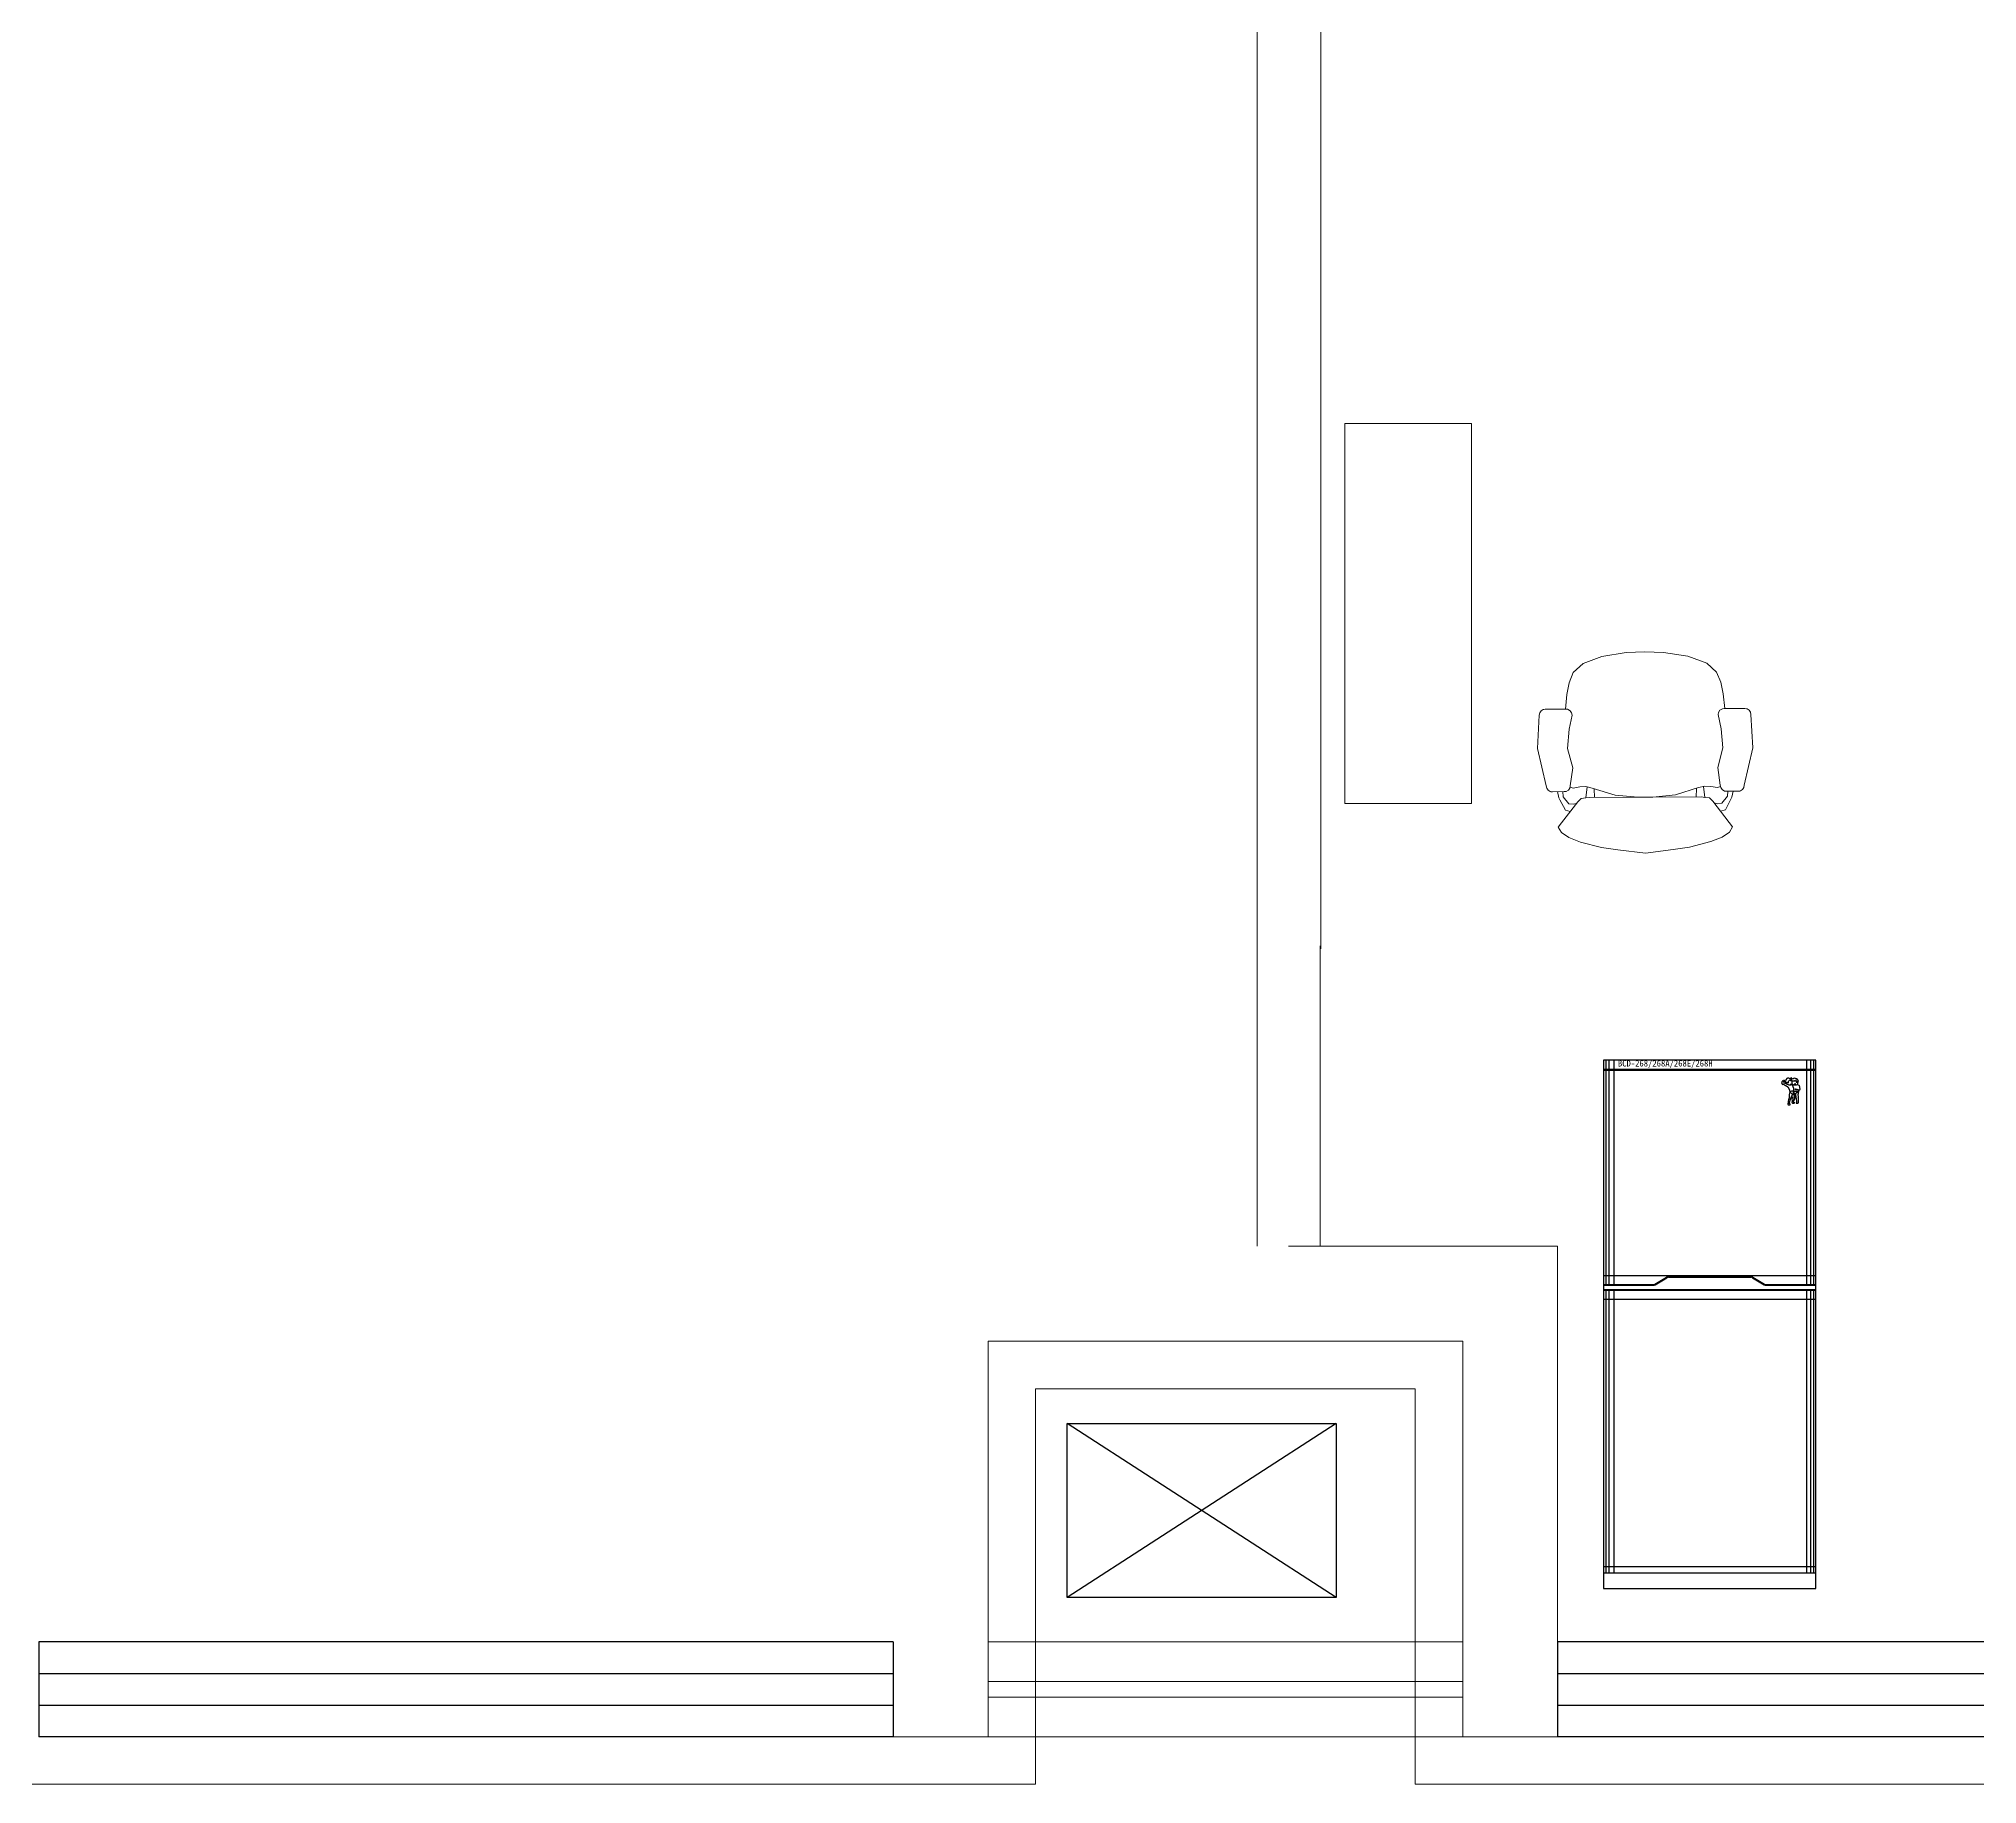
# Model space of a CAD drawing. Header units: millimetres. Extents: x -256770 to -120364, y -28508 to 286799.
# Drawn here: x -145790 to -139664, y -17074 to -11558 of the extents above; entities that cross this region are included whole.
import ezdxf

# ---------------------------------------------------------------- set-up
doc = ezdxf.new("R2010")
doc.units = ezdxf.units.MM
doc.linetypes.add('DASH', pattern=[0.35, 0.25, -0.1])
for name, color, linetype in [('07家具', 146, 'Continuous'), ('PUB_HATCH', 251, 'Continuous'), ('STAIR', 36, 'Continuous'), ('WALL', 7, 'Continuous'), ('WINDOW', 16, 'Continuous'), ('保温层', 6, 'DASH')]:
    doc.layers.add(name, color=color, linetype=linetype)
doc.styles.get("Standard").update_dxf_attribs({"font": 'arial.ttf'})

# ---------------------------------------------------------------- blocks, each defined once
blk = doc.blocks.new('0-空调')
at = {"layer": 'PUB_HATCH'}
blk.add_lwpolyline([(1401460, 742280), (1402310, 742280), (1402310, 741730), (1401460, 741730)], close=True, dxfattribs=at)
for points in [[(1402310, 742280), (1401460, 741730)], [(1402310, 741730), (1401460, 742280)]]:
    blk.add_lwpolyline(points, dxfattribs=at)
blk = doc.blocks.new('$TCHSYS$WIN2D')
for p, q in [((-0.5, 0.5), (0.5, 0.5)), ((-0.5, 0.5), (-0.5, -0.5)), ((0.5, 0.5), (0.5, -0.5)), ((0.5, 0.1667), (-0.5, 0.1667)), ((0.5, -0.1667), (-0.5, -0.1667)), ((-0.5, -0.5), (0.5, -0.5))]:
    blk.add_line(p, q)
blk = doc.blocks.new('_冰箱03')
at = {"color": 8}
for p, q in [((0, 1670), (0, 0)), ((670, 1670), (0, 1670)), ((6.5, 1670), (6.5, 959)), ((16.3, 1670), (16.3, 959)), ((32.5, 1670), (32.5, 959)), ((640.6, 1670), (640.6, 959)), ((653.6, 1670), (653.6, 959)), ((663.4, 1670), (663.4, 959)), ((670, 0), (670, 1670)), ((670, 1640), (0, 1640)), ((670, 1637), (0, 1637)), ((563.7, 1602.1), (562.4, 1599.1)), ((562.4, 1599.1), (563.7, 1594.2)), ((565.6, 1604.3), (563.7, 1602.1)), ((563.7, 1594.2), (565.6, 1592.7)), ((568.3, 1603.1), (565.6, 1604.3)), ((565.6, 1592.7), (568.7, 1594.2)), ((568.5, 1605.5), (568.3, 1603.1)), ((569.5, 1606.2), (568.5, 1605.5)), ((568.7, 1594.2), (571, 1591.9)), ((571.8, 1606.2), (569.5, 1606.2)), ((569.9, 1600), (571.4, 1602.7)), ((571, 1597.3), (569.9, 1600)), ((585.9, 1590.6), (571, 1597.3)), ((571.4, 1602.7), (572.6, 1603.5)), ((572.6, 1603.5), (571.8, 1606.2)), ((576.1, 1608.1), (574.5, 1603.9)), ((574.5, 1603.9), (574.9, 1598.1)), ((574.9, 1598.1), (577.6, 1594.2)), ((578.4, 1611.6), (576.1, 1608.1)), ((577.3, 1597), (578.3, 1597.9)), ((578.5, 1594), (577.3, 1597)), ((578.3, 1597.9), (579.5, 1599.6)), ((583.8, 1613.1), (578.4, 1611.6)), ((579.5, 1599.6), (579.7, 1600.8)), ((579.7, 1600.8), (580.7, 1599.5)), ((580.7, 1613.5), (584.5, 1614.3)), ((583.8, 1613.1), (580.7, 1613.5)), ((580.7, 1599.5), (582.6, 1599)), ((582.6, 1599), (584.8, 1599.3)), ((583.3, 1601.4), (583.7, 1602.7)), ((583.4, 1600.4), (583.3, 1601.4)), ((584.8, 1599.3), (583.4, 1600.4)), ((583.7, 1602.7), (585, 1604.4)), ((584.5, 1614.3), (588.8, 1612.3)), ((585, 1604.4), (586.3, 1605.9)), ((586.3, 1605.9), (588, 1607.4)), ((588, 1607.4), (589.1, 1606.6)), ((588.8, 1612.3), (593, 1614.6)), ((589.1, 1606.6), (590.7, 1606.2)), ((589.1, 1593.5), (590.4, 1593.5)), ((594.2, 1613.9), (589.9, 1611.2)), ((591.7, 1611.4), (589.9, 1611.2)), ((590.4, 1593.5), (591.3, 1593.8)), ((590.7, 1606.2), (592.2, 1606.5)), ((591.3, 1593.8), (591.8, 1594.2)), ((592.3, 1611), (591.7, 1611.4)), ((591.8, 1594.2), (592.3, 1594.7)), ((592.2, 1606.5), (593.5, 1605.5)), ((593.2, 1610.4), (592.3, 1611)), ((592.3, 1594.7), (592.5, 1595.3)), ((592.5, 1595.3), (592.5, 1595.6)), ((593, 1614.6), (594.2, 1613.9)), ((593.7, 1609.4), (593.2, 1610.4)), ((593.5, 1605.5), (593.7, 1603.9)), ((594.1, 1607.9), (593.7, 1609.4)), ((593.7, 1603.9), (594.7, 1605.7)), ((593.9, 1609.6), (595.5, 1611.4)), ((595.8, 1595.2), (594, 1592.3)), ((594.7, 1605.7), (594.1, 1607.9)), ((595.7, 1602.7), (594.7, 1605.7)), ((595.3, 1604.4), (596.6, 1604.7)), ((595.5, 1611.4), (598.6, 1612.5)), ((595.8, 1601), (595.7, 1602.7)), ((596, 1598.9), (595.8, 1601)), ((595.8, 1595.2), (596, 1597.5)), ((596, 1597.5), (596, 1598.9)), ((596.6, 1593.5), (596.1, 1596.9)), ((596.6, 1604.7), (597.3, 1605.2)), ((600.4, 1591.4), (596.6, 1593.5)), ((597.3, 1605.2), (597.6, 1605.4)), ((597.6, 1604.4), (597.3, 1604.2)), ((597.3, 1604.2), (598.5, 1604.2)), ((597.8, 1605.5), (597.6, 1604.4)), ((597.6, 1605.4), (597.8, 1605.5)), ((598.5, 1604.2), (601.8, 1604.2)), ((598.6, 1612.5), (600.4, 1612.3)), ((599.8, 1613.1), (601.6, 1613.3)), ((600.4, 1612.3), (599.8, 1613.1)), ((601.6, 1613.3), (602.9, 1612.5)), ((601.8, 1604.2), (602.6, 1605)), ((602.4, 1595.3), (602.4, 1595.7)), ((602.5, 1594.8), (602.4, 1595.3)), ((602.5, 1595.3), (603.1, 1594.9)), ((603, 1594.2), (602.5, 1594.8)), ((602.6, 1605), (603.6, 1605.7)), ((602.9, 1612.5), (603.1, 1613.7)), ((604.9, 1594.2), (603, 1594.2)), ((603.1, 1613.7), (604.7, 1613.5)), ((603.1, 1594.9), (604.5, 1595)), ((603.6, 1605.7), (604.4, 1605.7)), ((604.4, 1604.5), (603.9, 1604.4)), ((603.9, 1604.4), (604.1, 1604.2)), ((604.1, 1604.2), (605.9, 1604.4)), ((604.4, 1605.7), (604.4, 1604.9)), ((604.4, 1604.9), (604.4, 1604.5)), ((604.5, 1595), (605.1, 1595.2)), ((604.7, 1613.5), (606.1, 1612.3)), ((605.4, 1594.7), (604.9, 1594.2)), ((605.1, 1595.2), (605.8, 1595.3)), ((605.8, 1595.3), (605.4, 1594.7)), ((605.9, 1604.4), (606.3, 1604.9)), ((606.1, 1612.3), (606.3, 1611)), ((606.3, 1611), (608.4, 1611.9)), ((606.3, 1604.9), (606.6, 1605.4)), ((606.6, 1605.4), (607.1, 1606)), ((607.1, 1606), (607.9, 1606.2)), ((607.9, 1606.2), (607.9, 1605.2)), ((607.9, 1605.2), (608.4, 1603.7)), ((608.4, 1611.9), (611.6, 1611.6)), ((608.4, 1603.7), (609.2, 1602.1)), ((608.7, 1599.4), (609.4, 1600.1)), ((608.9, 1599.9), (608.7, 1599.4)), ((609.4, 1601.7), (608.9, 1600.6)), ((608.9, 1600.6), (608.9, 1599.9)), ((610.2, 1611.4), (609, 1609.6)), ((609, 1609.6), (610.8, 1610.2)), ((609.2, 1602.1), (609.4, 1601.7)), ((609.4, 1600.1), (610.1, 1600.6)), ((611.2, 1592.9), (610, 1592)), ((610.1, 1600.6), (610.6, 1601.4)), ((611.6, 1611.6), (610.2, 1611.4)), ((610.6, 1601.4), (611.1, 1602.4)), ((610.8, 1610.2), (612.3, 1608.8)), ((611.1, 1603.4), (612.1, 1603.6)), ((611.1, 1602.4), (611.1, 1603.4)), ((611.6, 1593.5), (611.2, 1592.9)), ((611.2, 1592.9), (614.8, 1592.1)), ((612.1, 1595.7), (611.6, 1593.5)), ((612.1, 1603.6), (612.1, 1601.6)), ((612.1, 1601.6), (612.9, 1600.1)), ((612.9, 1598.6), (612.1, 1595.7)), ((612.3, 1608.8), (614.5, 1604.9)), ((613.3, 1599.6), (612.9, 1601.2)), ((612.9, 1601.2), (612.9, 1601.2)), ((612.9, 1601.2), (612.9, 1598.6)), ((612.9, 1600.1), (613.7, 1599.2)), ((613.9, 1599), (613.3, 1599.6)), ((614.5, 1604.9), (613.7, 1601.8)), ((613.7, 1601.8), (614.1, 1599.6)), ((614.5, 1598.8), (613.9, 1599)), ((614.1, 1599.6), (614.5, 1598.8)), ((571, 1591.9), (574.5, 1590.4)), ((574.5, 1590.4), (578, 1589.2)), ((578, 1589.2), (582.5, 1585.4)), ((582, 1533), (581.9, 1531.8)), ((581.9, 1531.8), (583.6, 1529.3)), ((582.9, 1534), (582, 1533)), ((582.5, 1585.4), (586.1, 1578.4)), ((583.6, 1540.2), (582.9, 1534)), ((583.7, 1544.4), (583.6, 1540.2)), ((584.8, 1547.8), (583.7, 1544.4)), ((586, 1551.5), (584.8, 1547.8)), ((591.9, 1590.7), (585.9, 1590.6)), ((586.9, 1566.2), (586, 1561.6)), ((586, 1561.6), (586, 1551.5)), ((586.1, 1578.4), (588.4, 1571.5)), ((586.3, 1533.3), (591.2, 1549.4)), ((588.5, 1531.9), (586.3, 1533.3)), ((588.7, 1570.1), (586.9, 1566.2)), ((588.4, 1571.5), (589, 1568.7)), ((589.6, 1531), (588.5, 1531.9)), ((589.4, 1570.4), (588.6, 1570.2)), ((588.6, 1570.2), (595.9, 1562.1)), ((593.2, 1572), (589.4, 1570.4)), ((591.2, 1549.4), (592.5, 1550.4)), ((594, 1592.3), (591.9, 1590.7)), ((592.5, 1550.4), (592.8, 1553.1)), ((592.8, 1553.1), (596.4, 1560.3)), ((596.7, 1572), (593.2, 1572)), ((594.5, 1592.5), (596.1, 1592.7)), ((594.6, 1556.7), (596, 1551.8)), ((595.3, 1548.9), (595.1, 1546.4)), ((595.1, 1546.4), (596.1, 1542.6)), ((596, 1539.1), (595.1, 1536.4)), ((595.1, 1536.4), (595.5, 1535.6)), ((596, 1551.8), (595.3, 1548.9)), ((595.5, 1535.6), (596.5, 1534.4)), ((597.2, 1591.5), (595.9, 1591)), ((595.9, 1562.1), (596.3, 1561.1)), ((596.1, 1542.6), (596, 1539.1)), ((596.1, 1592.7), (597.1, 1592.3)), ((596.3, 1561.1), (598.7, 1560.4)), ((596.5, 1534.4), (599.8, 1534.2)), ((598.7, 1571.7), (596.7, 1572)), ((597.1, 1592.3), (598.7, 1592.3)), ((598.8, 1592.3), (597.2, 1591.5)), ((597.2, 1591.4), (597.2, 1589.9)), ((597.2, 1589.9), (597.9, 1586.3)), ((597.9, 1586.3), (598.6, 1584.1)), ((598.6, 1584.1), (599.5, 1582.2)), ((600.3, 1571.7), (598.7, 1571.7)), ((598.7, 1560.4), (599.3, 1564)), ((599.3, 1564), (599.7, 1566.4)), ((599.5, 1582.2), (599.5, 1581.7)), ((599.5, 1581.7), (599.5, 1577.8)), ((599.5, 1577.8), (599.8, 1574.7)), ((599.7, 1566.4), (600.2, 1571.2)), ((599.8, 1574.7), (600.2, 1572.8)), ((599.8, 1534.2), (600.7, 1534.5)), ((600, 1543.3), (600.1, 1544.1)), ((600, 1542.7), (600, 1543.3)), ((600, 1542.2), (600, 1542.7)), ((600.2, 1540.4), (600, 1542.2)), ((601.1, 1549), (600.1, 1544.1)), ((600.2, 1572.8), (600.3, 1571.7)), ((600.2, 1571.2), (600.3, 1571.8)), ((600.3, 1571.8), (600.2, 1568.6)), ((600.2, 1568.6), (600.8, 1565.5)), ((600.3, 1537.6), (600.2, 1540.4)), ((600.3, 1571.8), (600.3, 1571.8)), ((600.8, 1536.2), (600.3, 1537.6)), ((602.7, 1590.8), (600.4, 1591.4)), ((601.1, 1542.1), (600.5, 1541)), ((600.6, 1571.6), (603.2, 1571.6)), ((601.2, 1566.6), (600.6, 1567.2)), ((600.7, 1534.5), (601, 1534.7)), ((600.8, 1565.5), (601.9, 1557.8)), ((601.3, 1536.2), (600.8, 1536.2)), ((601, 1534.7), (603.2, 1534.9)), ((601.9, 1557.8), (601.1, 1552.1)), ((601.1, 1552.1), (601.1, 1549)), ((601.7, 1544.6), (601.1, 1543.7)), ((601.1, 1543.7), (601.1, 1543.7)), ((601.1, 1543.7), (601.1, 1542.1)), ((602.2, 1565.7), (601.2, 1566.6)), ((603.5, 1536.2), (601.3, 1536.2)), ((602.3, 1545.5), (601.7, 1544.6)), ((603.1, 1565.2), (602.2, 1565.7)), ((602.6, 1547.5), (602.3, 1545.5)), ((602.9, 1549), (602.6, 1547.5)), ((607.2, 1590.7), (602.7, 1590.8)), ((603.5, 1555.9), (602.7, 1553.9)), ((602.7, 1553.9), (602.9, 1550.9)), ((602.9, 1550.9), (602.9, 1549)), ((603.7, 1564.8), (603.1, 1565.2)), ((603.2, 1571.6), (608.7, 1571.4)), ((603.2, 1534.9), (604.2, 1535.2)), ((604.2, 1559.3), (603.5, 1555.9)), ((604.2, 1535.2), (603.5, 1536.2)), ((605, 1563.1), (603.7, 1564.8)), ((605.2, 1563.4), (604.2, 1559.3)), ((605.3, 1563.2), (605, 1563.1)), ((605.2, 1559.7), (605, 1559.5)), ((606.9, 1564.9), (605.3, 1563.2)), ((606.6, 1562.2), (605.5, 1563.2)), ((606, 1578.2), (606.7, 1579.3)), ((606.7, 1575.2), (606, 1578.2)), ((606.9, 1561.3), (606.6, 1562.2)), ((606.7, 1579.3), (606.8, 1579.7)), ((615.6, 1574), (606.7, 1575.2)), ((606.8, 1579.7), (607.6, 1578.2)), ((607.2, 1565.3), (606.9, 1564.9)), ((607.4, 1559.1), (606.9, 1561.3)), ((608.2, 1591), (607.2, 1590.7)), ((608.3, 1566.2), (607.2, 1565.3)), ((607.8, 1558.4), (607.4, 1559.1)), ((607.6, 1578.2), (608.4, 1578.4)), ((608.2, 1556.6), (607.8, 1558.4)), ((608.2, 1534.8), (608.1, 1534.4)), ((608.1, 1534.4), (608.2, 1533.8)), ((610, 1592), (608.2, 1591)), ((608.4, 1552.1), (608.2, 1556.6)), ((608.3, 1535.1), (608.2, 1534.8)), ((608.2, 1533.8), (608.5, 1533.8)), ((610.1, 1566.8), (608.3, 1566.2)), ((608.6, 1535.3), (608.3, 1535.1)), ((608.4, 1578.4), (609, 1578.7)), ((608.7, 1550.2), (608.4, 1552.1)), ((608.5, 1533.8), (609.2, 1533.8)), ((609.5, 1535.3), (608.6, 1535.3)), ((608.7, 1571.4), (614.4, 1571.1)), ((609.1, 1549.1), (608.7, 1550.2)), ((609, 1578.7), (609.5, 1579.3)), ((609.6, 1547), (609.1, 1549.1)), ((609.2, 1533.8), (610, 1533.4)), ((609.5, 1579.3), (609.9, 1579.3)), ((609.5, 1535.3), (610.1, 1535.3)), ((609.8, 1545.9), (609.6, 1547)), ((610.5, 1541.4), (609.8, 1545.9)), ((609.9, 1579.3), (610.5, 1577.6)), ((610, 1533.4), (610.7, 1533.7)), ((612.2, 1568.1), (610.1, 1566.8)), ((610.1, 1535.3), (610.5, 1535.4)), ((610.5, 1577.6), (612.1, 1577.6)), ((610.6, 1537.3), (610.5, 1541.4)), ((610.5, 1535.4), (610.6, 1536)), ((610.6, 1537), (610.6, 1537.3)), ((610.6, 1536.6), (610.6, 1537)), ((610.6, 1536), (610.6, 1536.6)), ((610.7, 1533.7), (611.4, 1533.7)), ((611.4, 1533.7), (611.8, 1533.7)), ((611.8, 1533.7), (612.6, 1533.6)), ((612.1, 1577.6), (612.3, 1577.8)), ((614.4, 1567.7), (612.2, 1568.1)), ((612.3, 1577.8), (612.9, 1577.8)), ((612.6, 1533.6), (613.5, 1533.6)), ((612.9, 1577.8), (614.1, 1577.6)), ((614.8, 1534.6), (613.5, 1533.6)), ((614.1, 1560.9), (613.9, 1560)), ((613.9, 1560), (614.1, 1559.3)), ((614.7, 1551.1), (614, 1550.2)), ((614, 1550), (614.3, 1550.4)), ((614, 1550.2), (614, 1550)), ((614.1, 1577.6), (614.4, 1577.4)), ((614.3, 1563.8), (614.1, 1560.9)), ((614.1, 1559.3), (614.9, 1557.8)), ((614.8, 1565.8), (614.3, 1563.8)), ((614.3, 1550.4), (615.1, 1544.9)), ((614.4, 1577.4), (616.1, 1577.1)), ((614.4, 1571.1), (614.8, 1570.1)), ((615.6, 1569.2), (614.4, 1567.7)), ((615.1, 1552.1), (614.7, 1551.1)), ((614.8, 1592.1), (616.9, 1591.1)), ((614.8, 1570.1), (615.8, 1570.1)), ((614.8, 1567.8), (614.8, 1565.8)), ((615.1, 1544.9), (614.8, 1542.6)), ((614.8, 1542.6), (614.8, 1534.6)), ((614.9, 1557.8), (615.1, 1556.2)), ((615.1, 1556.2), (615.1, 1554.7)), ((615.1, 1554.7), (615.1, 1552.1)), ((618.1, 1574.1), (615.6, 1574)), ((616.2, 1571.8), (615.6, 1569.2)), ((616.4, 1573.8), (616.2, 1571.8)), ((616.9, 1591.1), (617.7, 1589.8)), ((617.7, 1589.8), (619.6, 1578.7)), ((619.2, 1574.9), (618.1, 1574.1)), ((619.6, 1578.7), (619.2, 1574.9)), ((583.6, 1529.3), (589.7, 1529)), ((589.7, 1529), (589.6, 1531)), ((0, 989), (670, 989)), ((161.3, 962.1), (198.3, 984.3)), ((162.4, 960.4), (199.3, 982.6)), ((204.4, 986), (465.6, 986)), ((204.4, 984), (465.6, 984)), ((470.7, 982.6), (507.6, 960.4)), ((471.7, 984.3), (508.7, 962.1)), ((0, 961), (157.2, 961)), ((0, 959), (157.2, 959)), ((0, 945), (670, 945)), ((0, 943), (670, 943)), ((6.5, 945), (6.5, 50)), ((16.3, 945), (16.3, 50)), ((32.5, 945), (32.5, 50)), ((512.8, 961), (670, 961)), ((512.8, 959), (670, 959)), ((640.6, 945), (640.6, 50)), ((653.6, 945), (653.6, 50)), ((663.4, 945), (663.4, 50)), ((0, 915), (670, 915)), ((0, 70), (670, 70)), ((0, 50), (670, 50)), ((0, 0), (670, 0))]:
    blk.add_line(p, q, dxfattribs=at)
for centre, radius, start, end in [((204.4, 974), 12, 90, 120.96376), ((204.4, 974), 10, 90, 120.96376), ((465.6, 974), 12, 59.03624, 90), ((465.6, 974), 10, 59.03624, 90), ((157.2, 969), 8, 270, 300.96376), ((157.2, 969), 10, 270, 300.96376), ((512.8, 969), 10, 239.03624, 270), ((512.8, 969), 8, 239.03624, 270)]:
    blk.add_arc(centre, radius, start, end, dxfattribs=at)
at = {"color": 8, "insert": (45.1, 1670), "char_height": 20, "width": 345.14, "attachment_point": 1}
blk.add_mtext('\\f仿宋_GB2312|b0|i0|c134|p49;BCD-268/268A/268E/268H', dxfattribs=at)

msp = doc.modelspace()

# ---------------------------------------------------------------- linework, layer by layer
at = {"layer": '07家具', "color": 143, "linetype": 'ByBlock', "lineweight": 15, "elevation": -187.5}
msp.add_lwpolyline([(-141662.8, -12774.4), (-141262.8, -12774.4), (-141262.8, -13974.4), (-141662.8, -13974.4)], close=True, dxfattribs=at)
at = {"layer": '07家具', "color": 143, "linetype": 'ByBlock', "lineweight": 15}
for points, elevation in [([(-140965.7, -13676.4), (-140960.9, -13630.1), (-140953.8, -13593.4), (-140941.1, -13561.4), (-140910.1, -13532.6), (-140850.3, -13510), (-140773.7, -13497.8), (-140714.7, -13495.2)], -187.5), ([(-140462.5, -13674.7), (-140467.6, -13628.4), (-140474.9, -13591.8), (-140487.8, -13559.9), (-140519, -13531.3), (-140579, -13509.1), (-140655.6, -13497.4), (-140714.7, -13495.2)], -187.5), ([(-141053.7, -13801.2), (-141026.1, -13919.3), (-141024.5, -13926.4), (-141020.5, -13932.8), (-141014.1, -13936.8), (-141011.7, -13937.6), (-141006.9, -13937.6), (-140969.4, -13937.4), (-140963.8, -13937.4), (-140955.8, -13932.6), (-140951.9, -13926.2), (-140950.3, -13919), (-140942.5, -13862.3), (-140958.7, -13800.9), (-140954.1, -13740.2), (-140944.7, -13695.5), (-140946.3, -13688.3), (-140950.3, -13682), (-140959.1, -13677.2), (-140963.9, -13676.4), (-141029.3, -13676.7), (-141034.1, -13677.5), (-141036.5, -13678.3), (-141042.9, -13682.3), (-141046.9, -13688.7), (-141048.4, -13695.9), (-141053.7, -13801.2)], -17.5), ([(-140373.7, -13798.9), (-140400.4, -13917.1), (-140402, -13924.3), (-140405.9, -13930.7), (-140412.3, -13934.7), (-140414.7, -13935.5), (-140419.5, -13935.6), (-140457, -13935.7), (-140462.6, -13935.7), (-140470.6, -13930.9), (-140474.6, -13924.6), (-140476.2, -13917.4), (-140484.4, -13860.8), (-140468.6, -13799.2), (-140473.6, -13738.6), (-140483.4, -13693.9), (-140481.8, -13686.8), (-140477.8, -13680.4), (-140469.1, -13675.5), (-140464.3, -13674.7), (-140398.8, -13674.5), (-140394, -13675.3), (-140391.6, -13676.1), (-140385.2, -13680), (-140381.2, -13686.4), (-140379.6, -13693.6), (-140373.7, -13798.9)], -17.5), ([(-140990.4, -13937.5), (-140986.1, -13956.6), (-140983.7, -13963), (-140966, -13996.5), (-140950.3, -14000.6)], -111.1), ([(-140712.5, -14132.1), (-140800.4, -14121.2), (-140851.5, -14114.2), (-140918.6, -14096.9), (-140955.3, -14082.6), (-140978.5, -14066.8), (-140988.2, -14050), (-140977.8, -14036.4), (-140926.2, -13969.2), (-140915.8, -13958.8), (-140900.9, -13956.8), (-140891.1, -13955.5), (-140736.9, -13955), (-140713.1, -13954.9)], 298.6), ([(-140973.9, -13937.4), (-140972.5, -13953.4), (-140954.9, -13975.7), (-140941.3, -13977.2), (-140930.3, -13974.5)], -114), ([(-140951.2, -13923.2), (-140941.5, -13926.2), (-140920, -13922.1), (-140900.8, -13921.2), (-140881.6, -13926), (-140808.1, -13948.1), (-140736.9, -13955)], -249.3), ([(-140900.9, -13956.8), (-140897.3, -13922.1)], -298.6), ([(-140873.4, -13955.5), (-140874.6, -13928.1)], -64.6), ([(-140712.5, -14132.1), (-140624.8, -14120.6), (-140573.7, -14113.3), (-140506.7, -14095.5), (-140470.1, -14081), (-140447, -14065), (-140437.5, -14048.2), (-140447.9, -14034.6), (-140500, -13967.8), (-140510.4, -13957.4), (-140525.3, -13955.5), (-140535.2, -13954.3), (-140689.4, -13954.8), (-140713.1, -13954.9)], 298.6), ([(-140475.3, -13921.6), (-140485, -13924.6), (-140506.5, -13920.7), (-140525.7, -13920), (-140544.8, -13924.8), (-140618.2, -13947.4), (-140689.4, -13954.8)], -249.3), ([(-140552.9, -13954.4), (-140551.9, -13927)], -64.6), ([(-140525.3, -13955.5), (-140529.1, -13920.8)], -298.6), ([(-140452.5, -13935.7), (-140453.8, -13951.6), (-140471.2, -13974), (-140484.8, -13975.7), (-140495.9, -13973)], -114), ([(-140436, -13935.6), (-140440.2, -13954.8), (-140442.5, -13961.2), (-140460, -13994.8), (-140475.6, -13999)], -111.1)]:
    msp.add_lwpolyline(points, dxfattribs=dict(at, elevation=elevation))
at = {"layer": 'PUB_HATCH', "linetype": 'ByBlock', "lineweight": 15}
for p, q in [((-142790.4, -16749.4), (-141290.4, -16749.4)), ((-142790.4, -16799.4), (-141290.4, -16799.4))]:
    msp.add_line(p, q, dxfattribs=at)
at = {"layer": 'STAIR', "linetype": 'ByBlock', "lineweight": 15}
for p, q in [((-142790.4, -16624.4), (-141290.4, -16624.4)), ((-141290.4, -16924.4), (-142790.4, -16924.4))]:
    msp.add_line(p, q, dxfattribs=at)
at = {"layer": 'WALL', "color": 6, "linetype": 'ByBlock', "lineweight": 15}
for p, q in [((-141940.4, -8024.4), (-141940.4, -14456.3)), ((-141740.4, -8024.4), (-141738.2, -14434.1)), ((-141940.4, -14424.4), (-141940.4, -15374.4)), ((-141740.4, -14424.4), (-141740.4, -15374.4)), ((-140990.4, -15374.4), (-141840.4, -15374.4)), ((-140990.4, -15374.4), (-140990.4, -16624.4)), ((-142790.4, -15674.4), (-142790.4, -16924.4)), ((-141840.4, -15674.4), (-142790.4, -15674.4)), ((-141290.4, -15674.4), (-141840.4, -15674.4)), ((-141290.4, -15674.4), (-141290.4, -16924.4)), ((-143090.4, -16624.4), (-143090.4, -16924.4)), ((-140990.4, -16924.4), (-140990.4, -16624.4)), ((-143090.4, -16924.4), (-142790.4, -16924.4)), ((-141290.4, -16924.4), (-140990.4, -16924.4))]:
    msp.add_line(p, q, dxfattribs=at)
at = {"layer": '保温层', "linetype": 'ByBlock', "lineweight": 15}
msp.add_lwpolyline([(-168440.4, -17074.4), (-160640.4, -17074.4), (-160640.4, -15824.4), (-159440.4, -15824.4), (-159440.4, -17074.4), (-151640.4, -17074.4), (-151640.4, -15824.4), (-150440.4, -15824.4), (-150440.4, -17074.4), (-142640.4, -17074.4), (-142640.4, -15824.4), (-141440.4, -15824.4), (-141440.4, -17074.4), (-133640.4, -17074.4), (-133640.4, -15824.4), (-132440.4, -15824.4), (-132440.4, -17074.4), (-130590.4, -17074.4), (-130590.4, -7574.4), (-133590.4, -7574.4), (-133590.4, -5674.4), (-132540.4, -5674.4), (-132540.4, -5524.4)], dxfattribs=at)

# ---------------------------------------------------------------- block references
at = {"color": 7, "linetype": 'ByBlock', "lineweight": 15, "ltscale": 127.413127}
msp.add_blockref('_冰箱03', (-140844.9, -16456.1), dxfattribs=at)
at = {"layer": 'PUB_HATCH', "linetype": 'ByBlock', "lineweight": 15}
msp.add_blockref('0-空调', (-1544000.4, -758214.4), dxfattribs=at)
at = {"layer": 'WINDOW', "linetype": 'ByBlock', "lineweight": 15, "xscale": -2700, "yscale": 300, "zscale": -2700}
for p, rotation in [((-144440.4, -16774.4), 5.406986858247364e-08), ((-139640.4, -16774.4), 5.511487266574022e-08)]:
    msp.add_blockref('$TCHSYS$WIN2D', p, dxfattribs=dict(at, rotation=rotation))

doc.saveas('drawing.dxf')
